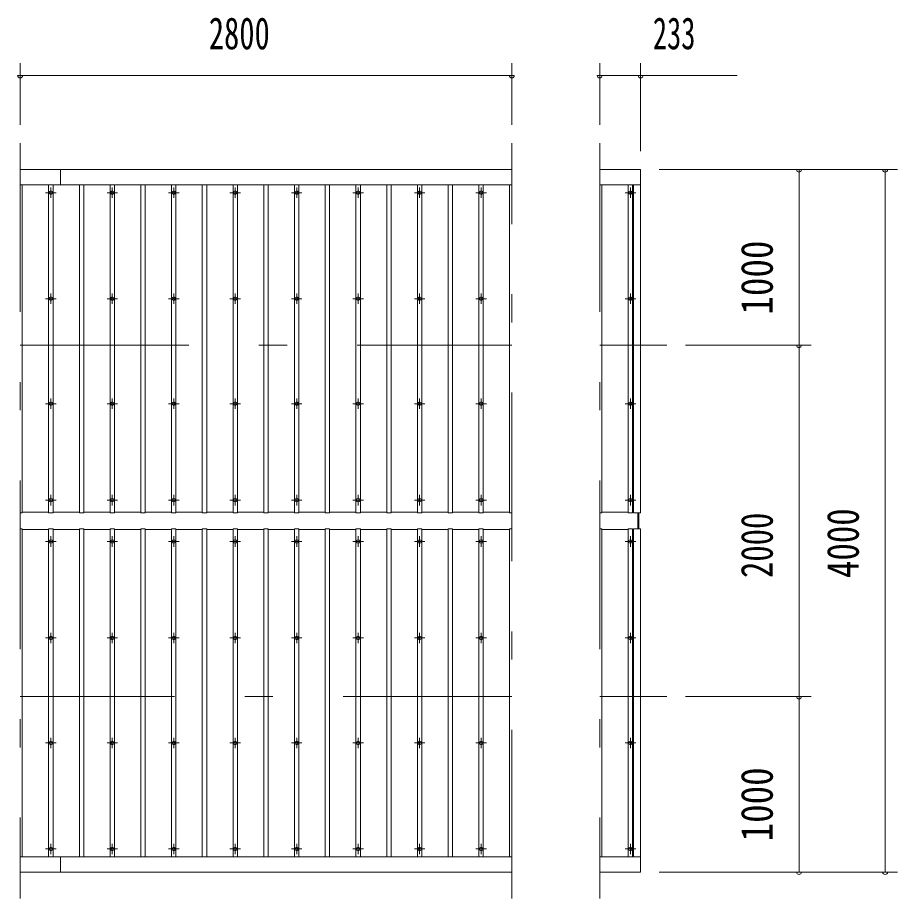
# Model space of a CAD drawing. Units: millimetres, scale not verified. Extents: x -32624 to 32629, y -14700 to 14700.
# Drawn here: x -16402 to -11393, y 8173 to 13189 of the extents above; entities that cross this region are included whole.
import ezdxf
from ezdxf.enums import TextEntityAlignment as Align

# ---------------------------------------------------------------- set-up
doc = ezdxf.new("R2010")
doc.units = ezdxf.units.MM
doc.header["$LTSCALE"] = 80
doc.linetypes.add('USER3', pattern=[24, 12, -5, 2, -5])
for name, color, linetype, lineweight in [('0-2_1-0BOLD', 7, 'Continuous', 18), ('0-3_1-2CENTER', 3, 'USER3', 18), ('0-4_1-4THIN', 4, 'Continuous', 18), ('0-5_1-5DIM', 3, 'Continuous', 18)]:
    doc.layers.add(name, color=color, linetype=linetype, lineweight=lineweight)
doc.styles.add('ＭＳ ゴシック', font='')
doc.styles.get('ＭＳ ゴシック').set_extended_font_data('MS Gothic')

msp = doc.modelspace()

# ---------------------------------------------------------------- linework, layer by layer
at = {"layer": '0-2_1-0BOLD'}
for p, q in [((-16387.95, 12322.99), (-13587.95, 12322.99)), ((-16157.96, 12236.5), (-16157.96, 12322.99)), ((-16387.95, 12236.5), (-13587.95, 12236.5)), ((-13087.95, 12236.5), (-12854.96, 12236.5)), ((-12870.96, 10278.13), (-12870.96, 10367.84)), ((-12864.96, 10367.84), (-12864.96, 10278.13)), ((-13587.95, 8409.47), (-16387.95, 8409.47)), ((-16157.96, 8409.47), (-16157.96, 8322.99)), ((-13087.95, 8409.47), (-12854.96, 8409.47)), ((-16387.95, 8322.99), (-13587.95, 8322.99)), ((-12854.96, 8322.99), (-13087.95, 8322.99))]:
    msp.add_line(p, q, dxfattribs=at)
for points in [[(-12894.96, 12236.5), (-12894.96, 10367.84), (-12854.96, 10367.84), (-12854.96, 12322.99), (-13087.95, 12322.99)], [(-12894.96, 8409.47), (-12894.96, 10278.13), (-12854.96, 10278.13), (-12854.96, 8322.99)]]:
    msp.add_lwpolyline(points, dxfattribs=at)
for centre in [(-16212.96, 12191.56), (-15862.96, 12191.56), (-15512.96, 12191.56), (-15162.96, 12191.56), (-14812.96, 12191.56), (-14462.96, 12191.56), (-14112.96, 12191.56), (-13762.96, 12191.56), (-12912.96, 12191.56), (-16212.96, 11587.85), (-15862.96, 11587.85), (-15512.96, 11587.85), (-15162.96, 11587.85), (-14812.96, 11587.85), (-14462.96, 11587.85), (-14112.96, 11587.85), (-13762.96, 11587.85), (-12912.96, 11587.85), (-16212.96, 10990.07), (-15862.96, 10990.07), (-15512.96, 10990.07), (-15162.96, 10990.07), (-14812.96, 10990.07), (-14462.96, 10990.07), (-14112.96, 10990.07), (-13762.96, 10990.07), (-12912.96, 10990.07), (-16212.96, 10440.38), (-15862.96, 10440.38), (-15512.96, 10440.38), (-15162.96, 10440.38), (-14812.96, 10440.38), (-14462.96, 10440.38), (-14112.96, 10440.38), (-13762.96, 10440.38), (-12912.96, 10440.38), (-16212.96, 10205.6), (-15862.96, 10205.6), (-15512.96, 10205.6), (-15162.96, 10205.6), (-14812.96, 10205.6), (-14462.96, 10205.6), (-14112.96, 10205.6), (-13762.96, 10205.6), (-12912.96, 10205.6), (-16212.96, 9655.91), (-15862.96, 9655.91), (-15512.96, 9655.91), (-15162.96, 9655.91), (-14812.96, 9655.91), (-14462.96, 9655.91), (-14112.96, 9655.91), (-13762.96, 9655.91), (-12912.96, 9655.91), (-16212.96, 9058.12), (-15862.96, 9058.12), (-15512.96, 9058.12), (-15162.96, 9058.12), (-14812.96, 9058.12), (-14462.96, 9058.12), (-14112.96, 9058.12), (-13762.96, 9058.12), (-12912.96, 9058.12), (-16212.96, 8454.42), (-15862.96, 8454.42), (-15512.96, 8454.42), (-15162.96, 8454.42), (-14812.96, 8454.42), (-14462.96, 8454.42), (-14112.96, 8454.42), (-13762.96, 8454.42), (-12912.96, 8454.42)]:
    msp.add_circle(centre, 10, dxfattribs=at)
at = {"layer": '0-3_1-2CENTER'}
for p, q in [((-16387.96, 12472.99), (-16387.96, 8172.99)), ((-13587.96, 8172.99), (-13587.96, 12472.99)), ((-13087.96, 12472.99), (-13087.96, 8172.99)), ((-16242.96, 12191.56), (-16182.96, 12191.56)), ((-16212.96, 12161.56), (-16212.96, 12221.57)), ((-15892.96, 12191.56), (-15832.96, 12191.56)), ((-15862.96, 12221.57), (-15862.96, 12161.56)), ((-15482.96, 12191.56), (-15542.96, 12191.56)), ((-15512.96, 12161.56), (-15512.96, 12221.57)), ((-15192.96, 12191.56), (-15132.96, 12191.56)), ((-15162.96, 12221.57), (-15162.96, 12161.56)), ((-14782.96, 12191.56), (-14842.96, 12191.56)), ((-14812.96, 12161.56), (-14812.96, 12221.57)), ((-14492.96, 12191.56), (-14432.96, 12191.56)), ((-14462.96, 12221.57), (-14462.96, 12161.56)), ((-14082.96, 12191.56), (-14142.96, 12191.56)), ((-14112.96, 12161.56), (-14112.96, 12221.57)), ((-13732.96, 12191.56), (-13792.96, 12191.56)), ((-13762.96, 12221.57), (-13762.96, 12161.56)), ((-12882.96, 12191.56), (-12942.96, 12191.56)), ((-12912.96, 12221.57), (-12912.96, 12161.56)), ((-16242.96, 11587.85), (-16182.96, 11587.85)), ((-16212.96, 11617.86), (-16212.96, 11557.86)), ((-15832.96, 11587.85), (-15892.96, 11587.85)), ((-15862.96, 11557.86), (-15862.96, 11617.86)), ((-15542.96, 11587.85), (-15482.96, 11587.85)), ((-15512.96, 11617.86), (-15512.96, 11557.86)), ((-15132.96, 11587.85), (-15192.96, 11587.85)), ((-15162.96, 11557.86), (-15162.96, 11617.86)), ((-14782.96, 11587.85), (-14842.96, 11587.85)), ((-14812.96, 11617.86), (-14812.96, 11557.86)), ((-14432.96, 11587.85), (-14492.96, 11587.85)), ((-14462.96, 11557.86), (-14462.96, 11617.86)), ((-14082.96, 11587.85), (-14142.96, 11587.85)), ((-14112.96, 11617.86), (-14112.96, 11557.86)), ((-13732.96, 11587.85), (-13792.96, 11587.85)), ((-13762.96, 11557.86), (-13762.96, 11617.86)), ((-12882.96, 11587.85), (-12942.96, 11587.85)), ((-12912.96, 11557.86), (-12912.96, 11617.86)), ((-16387.95, 11322.99), (-13587.95, 11322.99)), ((-13087.95, 11322.99), (-12704.96, 11322.99)), ((-16242.96, 10990.07), (-16182.96, 10990.07)), ((-16212.96, 11020.07), (-16212.96, 10960.07)), ((-15832.96, 10990.07), (-15892.96, 10990.07)), ((-15862.96, 10960.07), (-15862.96, 11020.07)), ((-15542.96, 10990.07), (-15482.96, 10990.07)), ((-15512.96, 11020.07), (-15512.96, 10960.07)), ((-15132.96, 10990.07), (-15192.96, 10990.07)), ((-15162.96, 10960.07), (-15162.96, 11020.07)), ((-14782.96, 10990.07), (-14842.96, 10990.07)), ((-14812.96, 11020.07), (-14812.96, 10960.07)), ((-14432.96, 10990.07), (-14492.96, 10990.07)), ((-14462.96, 10960.07), (-14462.96, 11020.07)), ((-14082.96, 10990.07), (-14142.96, 10990.07)), ((-14112.96, 11020.07), (-14112.96, 10960.07)), ((-13732.96, 10990.07), (-13792.96, 10990.07)), ((-13762.96, 10960.07), (-13762.96, 11020.07)), ((-12882.96, 10990.07), (-12942.96, 10990.07)), ((-12912.96, 10960.07), (-12912.96, 11020.07)), ((-16242.96, 10440.38), (-16182.96, 10440.38)), ((-16212.96, 10410.38), (-16212.96, 10470.38)), ((-15892.96, 10440.38), (-15832.96, 10440.38)), ((-15862.96, 10410.38), (-15862.96, 10470.38)), ((-15542.96, 10440.38), (-15482.96, 10440.38)), ((-15512.96, 10410.38), (-15512.96, 10470.38)), ((-15132.96, 10440.38), (-15192.96, 10440.38)), ((-15162.96, 10410.38), (-15162.96, 10470.38)), ((-14842.96, 10440.38), (-14782.96, 10440.38)), ((-14812.96, 10410.38), (-14812.96, 10470.38)), ((-14432.96, 10440.38), (-14492.96, 10440.38)), ((-14462.96, 10410.38), (-14462.96, 10470.38)), ((-14142.96, 10440.38), (-14082.96, 10440.38)), ((-14112.96, 10410.38), (-14112.96, 10470.38)), ((-13792.96, 10440.38), (-13732.96, 10440.38)), ((-13762.96, 10410.38), (-13762.96, 10470.38)), ((-12942.96, 10440.38), (-12882.96, 10440.38)), ((-12912.96, 10410.38), (-12912.96, 10470.38)), ((-16212.96, 10235.6), (-16212.96, 10175.59)), ((-15862.96, 10235.6), (-15862.96, 10175.59)), ((-15512.96, 10235.6), (-15512.96, 10175.59)), ((-15162.96, 10235.6), (-15162.96, 10175.59)), ((-14812.96, 10235.6), (-14812.96, 10175.59)), ((-14462.96, 10235.6), (-14462.96, 10175.59)), ((-14112.96, 10235.6), (-14112.96, 10175.59)), ((-13762.96, 10235.6), (-13762.96, 10175.59)), ((-12912.96, 10235.6), (-12912.96, 10175.59)), ((-16242.96, 10205.6), (-16182.96, 10205.6)), ((-15892.96, 10205.6), (-15832.96, 10205.6)), ((-15542.96, 10205.6), (-15482.96, 10205.6)), ((-15192.96, 10205.6), (-15132.96, 10205.6)), ((-14782.96, 10205.6), (-14842.96, 10205.6)), ((-14492.96, 10205.6), (-14432.96, 10205.6)), ((-14082.96, 10205.6), (-14142.96, 10205.6)), ((-13792.96, 10205.6), (-13732.96, 10205.6)), ((-12882.96, 10205.6), (-12942.96, 10205.6)), ((-16212.96, 9685.91), (-16212.96, 9625.9)), ((-15862.96, 9625.9), (-15862.96, 9685.91)), ((-15512.96, 9685.91), (-15512.96, 9625.9)), ((-15162.96, 9625.9), (-15162.96, 9685.91)), ((-14812.96, 9685.91), (-14812.96, 9625.9)), ((-14462.96, 9625.9), (-14462.96, 9685.91)), ((-14112.96, 9685.91), (-14112.96, 9625.9)), ((-13762.96, 9625.9), (-13762.96, 9685.91)), ((-12912.96, 9625.9), (-12912.96, 9685.91)), ((-16242.96, 9655.91), (-16182.96, 9655.91)), ((-15892.96, 9655.91), (-15832.96, 9655.91)), ((-15542.96, 9655.91), (-15482.96, 9655.91)), ((-15132.96, 9655.91), (-15192.96, 9655.91)), ((-14842.96, 9655.91), (-14782.96, 9655.91)), ((-14432.96, 9655.91), (-14492.96, 9655.91)), ((-14142.96, 9655.91), (-14082.96, 9655.91)), ((-13792.96, 9655.91), (-13732.96, 9655.91)), ((-12942.96, 9655.91), (-12882.96, 9655.91)), ((-13587.95, 9322.99), (-16387.95, 9322.99)), ((-13087.95, 9322.99), (-12704.96, 9322.99)), ((-16212.96, 9088.12), (-16212.96, 9028.12)), ((-15862.96, 9028.12), (-15862.96, 9088.12)), ((-15512.96, 9088.12), (-15512.96, 9028.12)), ((-15162.96, 9028.12), (-15162.96, 9088.12)), ((-14812.96, 9088.12), (-14812.96, 9028.12)), ((-14462.96, 9028.12), (-14462.96, 9088.12)), ((-14112.96, 9088.12), (-14112.96, 9028.12)), ((-13762.96, 9028.12), (-13762.96, 9088.12)), ((-12912.96, 9088.12), (-12912.96, 9028.12)), ((-16242.96, 9058.12), (-16182.96, 9058.12)), ((-15892.96, 9058.12), (-15832.96, 9058.12)), ((-15542.96, 9058.12), (-15482.96, 9058.12)), ((-15132.96, 9058.12), (-15192.96, 9058.12)), ((-14842.96, 9058.12), (-14782.96, 9058.12)), ((-14432.96, 9058.12), (-14492.96, 9058.12)), ((-14142.96, 9058.12), (-14082.96, 9058.12)), ((-13792.96, 9058.12), (-13732.96, 9058.12)), ((-12942.96, 9058.12), (-12882.96, 9058.12)), ((-16212.96, 8484.41), (-16212.96, 8424.41)), ((-15862.96, 8424.41), (-15862.96, 8484.41)), ((-15512.96, 8484.41), (-15512.96, 8424.41)), ((-15162.96, 8424.41), (-15162.96, 8484.41)), ((-14812.96, 8484.41), (-14812.96, 8424.41)), ((-14462.96, 8424.41), (-14462.96, 8484.41)), ((-14112.96, 8484.41), (-14112.96, 8424.41)), ((-13762.96, 8424.41), (-13762.96, 8484.41)), ((-12912.96, 8424.41), (-12912.96, 8484.41)), ((-16182.96, 8454.42), (-16242.96, 8454.42)), ((-15892.96, 8454.42), (-15832.96, 8454.42)), ((-15482.96, 8454.42), (-15542.96, 8454.42)), ((-15192.96, 8454.42), (-15132.96, 8454.42)), ((-14782.96, 8454.42), (-14842.96, 8454.42)), ((-14492.96, 8454.42), (-14432.96, 8454.42)), ((-14082.96, 8454.42), (-14142.96, 8454.42)), ((-13732.96, 8454.42), (-13792.96, 8454.42)), ((-12882.96, 8454.42), (-12942.96, 8454.42))]:
    msp.add_line(p, q, dxfattribs=at)
at = {"layer": '0-4_1-4THIN'}
for p, q in [((-16200.46, 12236.5), (-16200.46, 10367.84)), ((-16025.46, 12236.5), (-16025.46, 10367.84)), ((-15850.46, 12236.5), (-15850.46, 10367.84)), ((-15675.46, 12236.5), (-15675.46, 10367.84)), ((-15500.46, 12236.5), (-15500.46, 10367.84)), ((-15325.46, 12236.5), (-15325.46, 10367.84)), ((-15150.46, 12236.5), (-15150.46, 10367.84)), ((-14975.46, 12236.5), (-14975.46, 10367.84)), ((-14800.46, 12236.5), (-14800.46, 10367.84)), ((-14625.46, 12236.5), (-14625.46, 10367.84)), ((-14450.46, 12236.5), (-14450.46, 10367.84)), ((-14275.46, 12236.5), (-14275.46, 10367.84)), ((-14100.46, 12236.5), (-14100.46, 10367.84)), ((-13925.46, 12236.5), (-13925.46, 10367.84)), ((-13750.46, 12236.5), (-13750.46, 10367.84)), ((-13075.46, 10367.84), (-13075.46, 12236.5)), ((-12925.46, 12236.5), (-12925.46, 10367.84)), ((-16225.46, 10372.09), (-16375.46, 10372.09)), ((-16050.46, 10372.09), (-16200.46, 10372.09)), ((-15875.46, 10372.09), (-16025.46, 10372.09)), ((-15700.46, 10372.09), (-15850.46, 10372.09)), ((-15525.46, 10372.09), (-15675.46, 10372.09)), ((-15350.46, 10372.09), (-15500.46, 10372.09)), ((-15175.46, 10372.09), (-15325.46, 10372.09)), ((-15000.46, 10372.09), (-15150.46, 10372.09)), ((-14825.46, 10372.09), (-14975.46, 10372.09)), ((-14650.46, 10372.09), (-14800.46, 10372.09)), ((-14475.46, 10372.09), (-14625.46, 10372.09)), ((-14300.46, 10372.09), (-14450.46, 10372.09)), ((-14125.46, 10372.09), (-14275.46, 10372.09)), ((-13950.46, 10372.09), (-14100.46, 10372.09)), ((-13775.46, 10372.09), (-13925.46, 10372.09)), ((-13600.46, 10372.09), (-13750.46, 10372.09)), ((-13075.46, 10367.84), (-13087.95, 10367.84)), ((-12925.46, 10372.09), (-13075.46, 10372.09)), ((-12894.96, 10372.09), (-12900.46, 10372.09)), ((-16375.46, 10273.89), (-16225.46, 10273.89)), ((-16225.46, 8409.47), (-16225.46, 10278.13)), ((-16200.46, 10273.89), (-16050.46, 10273.89)), ((-16050.46, 8409.47), (-16050.46, 10278.13)), ((-16025.46, 10273.89), (-15875.46, 10273.89)), ((-15875.46, 8409.47), (-15875.46, 10278.13)), ((-15850.46, 10273.89), (-15700.46, 10273.89)), ((-15700.46, 8409.47), (-15700.46, 10278.13)), ((-15675.46, 10273.89), (-15525.46, 10273.89)), ((-15525.46, 8409.47), (-15525.46, 10278.13)), ((-15500.46, 10273.89), (-15350.46, 10273.89)), ((-15350.46, 8409.47), (-15350.46, 10278.13)), ((-15325.46, 10273.89), (-15175.46, 10273.89)), ((-15175.46, 8409.47), (-15175.46, 10278.13)), ((-15150.46, 10273.89), (-15000.46, 10273.89)), ((-15000.46, 8409.47), (-15000.46, 10278.13)), ((-14975.46, 10273.89), (-14825.46, 10273.89)), ((-14825.46, 8409.47), (-14825.46, 10278.13)), ((-14800.46, 10273.89), (-14650.46, 10273.89)), ((-14650.46, 8409.47), (-14650.46, 10278.13)), ((-14625.46, 10273.89), (-14475.46, 10273.89)), ((-14475.46, 8409.47), (-14475.46, 10278.13)), ((-14450.46, 10273.89), (-14300.46, 10273.89)), ((-14300.46, 8409.47), (-14300.46, 10278.13)), ((-14275.46, 10273.89), (-14125.46, 10273.89)), ((-14125.46, 8409.47), (-14125.46, 10278.13)), ((-14100.46, 10273.89), (-13950.46, 10273.89)), ((-13950.46, 8409.47), (-13950.46, 10278.13)), ((-13925.46, 10273.89), (-13775.46, 10273.89)), ((-13775.46, 8409.47), (-13775.46, 10278.13)), ((-13750.46, 10273.89), (-13600.46, 10273.89)), ((-13600.46, 10278.13), (-13587.95, 10278.13)), ((-13600.46, 10278.13), (-13600.46, 8409.47)), ((-13075.46, 10273.89), (-12925.46, 10273.89)), ((-12900.46, 10273.89), (-12894.96, 10273.89))]:
    msp.add_line(p, q, dxfattribs=at)
for points in [[(-16387.95, 10367.84), (-16375.46, 10367.84), (-16375.46, 12236.5)], [(-16200.46, 10367.84), (-16225.46, 10367.84), (-16225.46, 12236.5)], [(-16025.46, 10367.84), (-16050.46, 10367.84), (-16050.46, 12236.5)], [(-15850.46, 10367.84), (-15875.46, 10367.84), (-15875.46, 12236.5)], [(-15675.46, 10367.84), (-15700.46, 10367.84), (-15700.46, 12236.5)], [(-15500.46, 10367.84), (-15525.46, 10367.84), (-15525.46, 12236.5)], [(-15325.46, 10367.84), (-15350.46, 10367.84), (-15350.46, 12236.5)], [(-15150.46, 10367.84), (-15175.46, 10367.84), (-15175.46, 12236.5)], [(-14975.46, 10367.84), (-15000.46, 10367.84), (-15000.46, 12236.5)], [(-14800.46, 10367.84), (-14825.46, 10367.84), (-14825.46, 12236.5)], [(-14625.46, 10367.84), (-14650.46, 10367.84), (-14650.46, 12236.5)], [(-14450.46, 10367.84), (-14475.46, 10367.84), (-14475.46, 12236.5)], [(-14275.46, 10367.84), (-14300.46, 10367.84), (-14300.46, 12236.5)], [(-14100.46, 10367.84), (-14125.46, 10367.84), (-14125.46, 12236.5)], [(-13925.46, 10367.84), (-13950.46, 10367.84), (-13950.46, 12236.5)], [(-13750.46, 10367.84), (-13775.46, 10367.84), (-13775.46, 12236.5)], [(-13600.46, 12236.5), (-13600.46, 10367.84), (-13587.95, 10367.84)], [(-12925.46, 10367.84), (-12900.46, 10367.84), (-12900.46, 12236.5)], [(-16375.46, 8409.47), (-16375.46, 10278.13), (-16387.95, 10278.13)], [(-16225.46, 10278.13), (-16200.46, 10278.13), (-16200.46, 8409.47)], [(-16050.46, 10278.13), (-16025.46, 10278.13), (-16025.46, 8409.47)], [(-15875.46, 10278.13), (-15850.46, 10278.13), (-15850.46, 8409.47)], [(-15700.46, 10278.13), (-15675.46, 10278.13), (-15675.46, 8409.47)], [(-15525.46, 10278.13), (-15500.46, 10278.13), (-15500.46, 8409.47)], [(-15350.46, 10278.13), (-15325.46, 10278.13), (-15325.46, 8409.47)], [(-15175.46, 10278.13), (-15150.46, 10278.13), (-15150.46, 8409.47)], [(-15000.46, 10278.13), (-14975.46, 10278.13), (-14975.46, 8409.47)], [(-14825.46, 10278.13), (-14800.46, 10278.13), (-14800.46, 8409.47)], [(-14650.46, 10278.13), (-14625.46, 10278.13), (-14625.46, 8409.47)], [(-14475.46, 10278.13), (-14450.46, 10278.13), (-14450.46, 8409.47)], [(-14300.46, 10278.13), (-14275.46, 10278.13), (-14275.46, 8409.47)], [(-14125.46, 10278.13), (-14100.46, 10278.13), (-14100.46, 8409.47)], [(-13950.46, 10278.13), (-13925.46, 10278.13), (-13925.46, 8409.47)], [(-13775.46, 10278.13), (-13750.46, 10278.13), (-13750.46, 8409.47)], [(-13075.46, 8409.47), (-13075.46, 10278.13), (-13087.95, 10278.13)], [(-12900.46, 8409.47), (-12900.46, 10278.13), (-12925.46, 10278.13), (-12925.46, 8409.47)]]:
    msp.add_lwpolyline(points, dxfattribs=at)
at = {"layer": '0-5_1-5DIM'}
for p, q in [((-16387.95, 12928.8), (-16387.95, 12578.8)), ((-13587.95, 12578.8), (-13587.95, 12928.8)), ((-13087.95, 12928.8), (-13087.95, 12578.8)), ((-12854.95, 12428.8), (-12854.95, 12928.8)), ((-16373.95, 12858.8), (-16401.95, 12858.8)), ((-13587.95, 12858.8), (-16387.95, 12858.8)), ((-13573.95, 12858.8), (-13601.95, 12858.8)), ((-13073.95, 12858.8), (-13101.95, 12858.8)), ((-12305.45, 12858.8), (-13087.95, 12858.8)), ((-12840.95, 12858.8), (-12868.95, 12858.8)), ((-12749.96, 12322.99), (-11392.96, 12322.99)), ((-11938.96, 12322.99), (-11966.96, 12322.99)), ((-11952.96, 8322.99), (-11952.96, 12322.99)), ((-11448.96, 12322.99), (-11476.96, 12322.99)), ((-11462.96, 12322.99), (-11462.96, 8322.99)), ((-12599.96, 11322.99), (-11882.96, 11322.99)), ((-11938.96, 11322.99), (-11966.96, 11322.99)), ((-12599.96, 9322.99), (-11882.96, 9322.99)), ((-11938.96, 9322.99), (-11966.96, 9322.99)), ((-11392.96, 8322.99), (-12749.96, 8322.99)), ((-11938.96, 8322.99), (-11966.96, 8322.99)), ((-11448.96, 8322.99), (-11476.96, 8322.99))]:
    msp.add_line(p, q, dxfattribs=at)
for centre in [(-16387.95, 12858.8), (-13587.95, 12858.8), (-13087.95, 12858.8), (-12854.95, 12858.8), (-11952.96, 12322.99), (-11462.96, 12322.99), (-11952.96, 11322.99), (-11952.96, 9322.99), (-11952.96, 8322.99), (-11462.96, 8322.99)]:
    msp.add_arc(centre, 14, 180, 0, dxfattribs=at)

# ---------------------------------------------------------------- texts
at = {"layer": '0-5_1-5DIM', "color": 7, "style": 'ＭＳ ゴシック'}
for s, width, p in [('2800', 0.7, (-15313.45, 12953.67)), ('233', 0.65, (-12784.95, 12953.67))]:
    msp.add_text(s, height=182.3, dxfattribs=dict(at, width=width)).set_placement(p, align=Align.BOTTOM_LEFT)
for s, width, p in [('1000', 0.85, (-12047.83, 11497.49)), ('4000', 0.8, (-11557.83, 9997.49)), ('2000', 0.75, (-12047.83, 9997.49)), ('1000', 0.85, (-12047.83, 8497.49))]:
    msp.add_text(s, height=182.3, rotation=90, dxfattribs=dict(at, width=width)).set_placement(p, align=Align.BOTTOM_LEFT)

doc.saveas('drawing.dxf')
